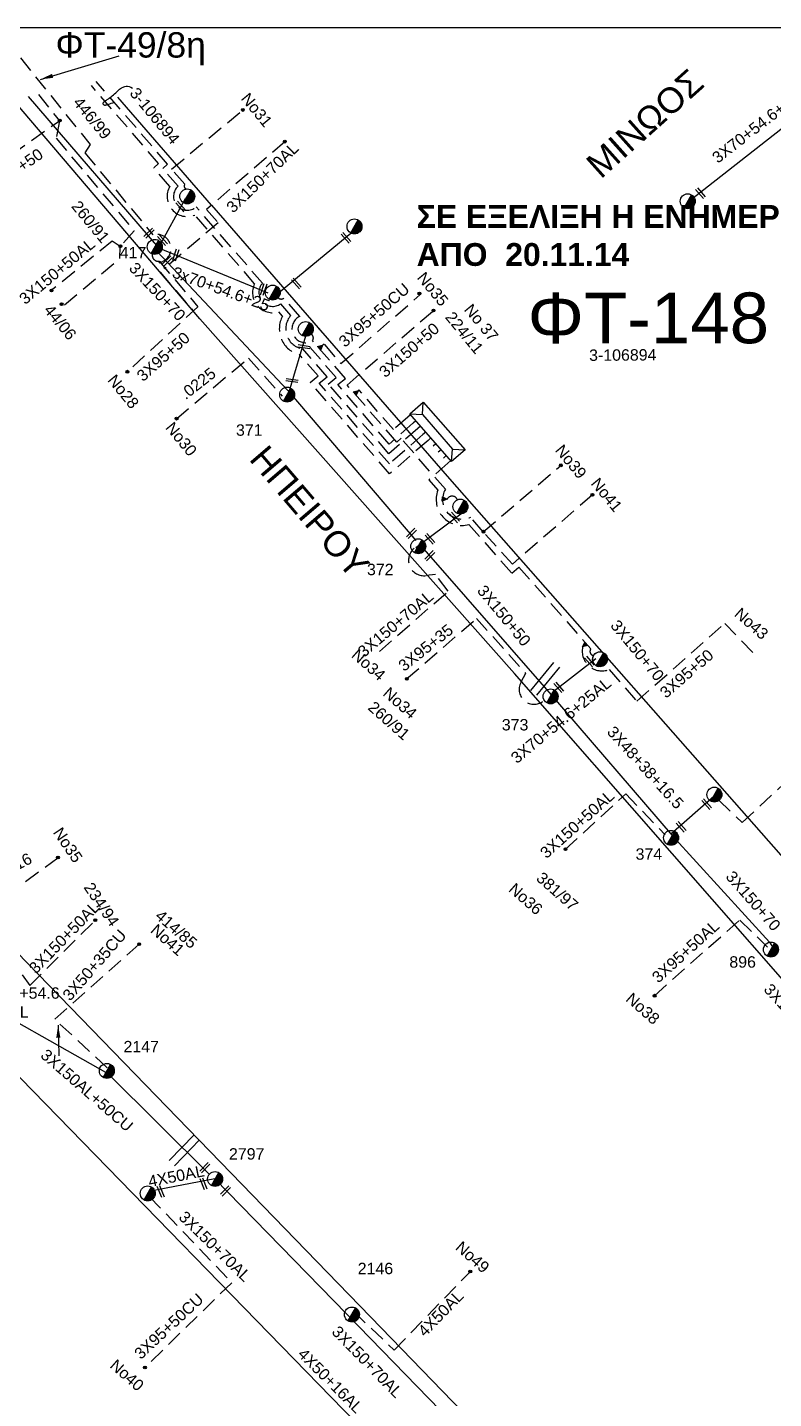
# Model space of a CAD drawing. Header units: millimetres. Extents: x 839 to 3144, y 747 to 1790.
# Drawn here: x 1914.9 to 2032.6, y 1561 to 1777.4 of the extents above; entities that cross this region are included whole.
import ezdxf
from ezdxf.enums import TextEntityAlignment as Align

# ---------------------------------------------------------------- set-up
doc = ezdxf.new("R2010")
doc.units = ezdxf.units.MM
doc.linetypes.add('DASHED', pattern=[19.05, 12.7, -6.35])
for name, color, linetype in [('Pillar OTE', 7, 'Continuous'), ('Άγνωστα', 7, 'Continuous'), ('Γέφυρες Εναερίου Δικτύου', 7, 'DASHED'), ('Γυμνά εναέρια ΧΤ (3Φ)   3x50+35CU', 7, 'Continuous'), ('Γυμνά εναέρια ΧΤ (3Φ)   4x50AL', 7, 'Continuous'), ('Γυμνά εναέρια ΧΤ και ΦΟΠ (3Φ)   4x50+16AL', 7, 'Continuous'), ('Εναέρια παροχή ΧΤ 4x16', 7, 'SYN_LINE'), ('Επιγραφές - Σχήματα', 7, 'Continuous'), ('Καλώδια ΧΤ   3x150+50AL', 7, 'DASHED'), ('Καλώδια ΧΤ   3x150+50CU', 7, 'DASHED'), ('Καλώδια ΧΤ   3x150+70AL', 7, 'DASHED'), ('Καλώδια ΧΤ   3x150AL+50CU', 7, 'DASHED'), ('Καλώδια ΧΤ   3x48+38+16.5', 7, 'DASHED'), ('Καλώδια ΧΤ   3x95+35CU', 7, 'DASHED'), ('Καλώδια ΧΤ   3x95+50AL', 7, 'DASHED'), ('Καλώδια ΧΤ   3x95+50CU', 7, 'DASHED'), ('Καλώδια ΧΤ   4x50AL', 7, 'DASHED'), ('Μηχανική τομή', 7, 'Continuous'), ('Στύλος ΦΜ', 7, 'Continuous'), ('Στύλος ΦΜ @ 1', 7, 'Continuous'), ('Συνδέσεις', 7, 'Continuous'), ('Συνεστραμμένα ΧΤ   3x70+54.6+25AL', 7, 'SYN_LINE'), ('Τομή', 7, 'Continuous'), ('Υποσταθμός πόλεως', 7, 'Continuous'), ('Υπόβαθρο ΔΕΗ', 7, 'Continuous'), ('Υπόγεια καλώδια Παροχών ΧΤ   .0225', 7, 'DASHED')]:
    doc.layers.add(name, color=color, linetype=linetype)
doc.styles.get("Standard").update_dxf_attribs({"font": 'ARIAL.TTF'})
doc.linetypes.add('SYN_LINE', pattern='A,0.5,-0.0001,["/\\/\\/\\/",Standard,S=0.1,R=0,X=0,Y=-0.05],-0.25', length=0.7501)
doc.dimstyles.new('ISO-25', dxfattribs={"dimtxt": 2.5, "dimasz": 2.5, "dimexe": 1.25, "dimexo": 0.625, "dimtad": 1, "dimtxsty": 'Standard', "dimcen": 2.5, "dimadec": 0, "dimazin": 0, "dimtfac": 1, "dimtmove": 0, "dimatfit": 3, "dimfxl": 1, "dimarcsym": 0})

# ---------------------------------------------------------------- blocks, each defined once
blk = doc.blocks.new('ΥΠΑΡΧΩΝ ΤΣΙΜΕΝΤΕΝΙΟΣ ΣΤΥΛΟΣ')
at = {"layer": 'Στύλος ΦΜ'}
blk.add_hatch(color=7, dxfattribs=at).paths.add_polyline_path([(-1.29, -2.28, 0.574793), (2.62, 0, 0.268822), (1.3, 2.27)])
at = {"layer": 'Στύλος ΦΜ', "color": 7}
blk.add_line((-1.29, -2.28), (1.3, 2.27), dxfattribs=at)
blk.add_circle((0, 0), 2.62, dxfattribs=at)
at = {"layer": 'Στύλος ΦΜ', "flags": 4}
for tag, p in [('ΑΡΙΘΜΟΣ', (-4.68, 8.05)), ('ΤΥΠΟΣ', (-4.91, 3.03))]:
    blk.add_attdef(tag, p, '', height=4, dxfattribs=at)
blk = doc.blocks.new('ΤΟΜΗ')
at = {"layer": 'Τομή', "ltscale": 40}
for p, q in [((-5.68, 0), (5.68, 0)), ((5.68, -2.33), (-5.68, -2.33))]:
    blk.add_line(p, q, dxfattribs=at)
blk = doc.blocks.new('ΜΗΧΑΝΙΚΗ ΤΟΜΗ')
at = {"layer": 'Μηχανική τομή', "ltscale": 40}
for p, q in [((-1.89, 0.78), (1.89, 0.78)), ((1.89, 0), (-1.89, 0))]:
    blk.add_line(p, q, dxfattribs=at)
blk = doc.blocks.new('A$C3F94617C')
at = {"layer": 'Μηχανική τομή', "xscale": 0.5, "yscale": 0.5, "zscale": 0.5}
blk.add_blockref('ΜΗΧΑΝΙΚΗ ΤΟΜΗ', (0.95, 0), dxfattribs=at)
blk = doc.blocks.new('_ΣΥΝΔΕΣΗ')
at = {"layer": 'Συνδέσεις', "linetype": 'SYN_LINE', "ltscale": 40}
blk.add_hatch(color=256, dxfattribs=at).paths.add_polyline_path([(0.5, -0.01, 1), (-0.5, -0.01, 1)])
at = {"layer": 'Συνδέσεις'}
blk.add_circle((0, -0.01), 0.5, dxfattribs=at)
blk = doc.blocks.new('ΥΠΟΣΤΑΘΜΟΣ ΠΟΛΕΩΣ 9 ΑΝΑΧΩΡΗΣΕΩΝ')
at = {"layer": 'Υποσταθμός πόλεως', "ltscale": 40}
for p, q in [((-9.63, -2.82), (-9.63, -4)), ((-7.12, -2.82), (-7.12, -4)), ((-4.84, -2.82), (-4.84, -4)), ((-2.36, -2.82), (-2.36, -4)), ((0.09, -2.82), (0.09, -4)), ((2.55, -2.82), (2.55, -4)), ((5.02, -2.82), (5.02, -4)), ((7.48, -2.82), (7.48, -4)), ((9.61, -2.82), (9.61, -4))]:
    blk.add_line(p, q, dxfattribs=at)
blk.add_lwpolyline([(-10.02, 2.82), (10.02, 2.82), (10.02, -2.82), (-10.02, -2.82)], close=True, dxfattribs=at)
for points in [[(-7.21, 0), (-10.02, 2.82)], [(-10.02, -2.82), (-7.21, 0)], [(-7.21, 0), (7.21, 0)], [(7.21, 0), (10.02, 2.82)], [(10.02, -2.82), (7.21, 0)]]:
    blk.add_lwpolyline(points, dxfattribs=at)
at = {"layer": 'Υποσταθμός πόλεως', "linetype": 'SYN_LINE', "ltscale": 40, "flags": 1}
for tag, p in [('ΜΕΤΑΣΧΗΜΑΤΙΣΜΟΣ', (10.79, 1.71)), ('ΙΣΧΥΣ', (10.77, -1.08)), ('ΑΡΙΘΜΟΣ', (10.89, -3.8))]:
    blk.add_attdef(tag, p, '', height=1.8, dxfattribs=at)

msp = doc.modelspace()

# ---------------------------------------------------------------- hatches: boundary and pattern name
at = {"layer": 'Pillar OTE', "ltscale": 40}
h = msp.add_hatch(color=256, dxfattribs=at)
h.dxf.hatch_style = 1
h.paths.add_polyline_path([(1961.18, 1726.51), (1961.49, 1727.27), (1960.69, 1727.02)])
h = msp.add_hatch(color=256, dxfattribs=at)
h.dxf.hatch_style = 1
h.paths.add_polyline_path([(1966.8, 1719.34), (1967.12, 1720.11), (1966.32, 1719.86)])
h = msp.add_hatch(color=256, dxfattribs=at)
h.dxf.hatch_style = 1
h.paths.add_polyline_path([(1980.35, 1702.62), (1981.12, 1702.93), (1980.38, 1703.33)])
h = msp.add_hatch(color=256, dxfattribs=at)
h.dxf.hatch_style = 1
h.paths.add_polyline_path([(2002.84, 1680.39), (2002.49, 1679.64), (2003.3, 1679.86)])

# ---------------------------------------------------------------- linework, layer by layer
for points in [[(1960.69, 1727.02), (1961.49, 1727.27), (1961.18, 1726.51), (1960.69, 1727.02)], [(1966.32, 1719.86), (1967.12, 1720.11), (1966.8, 1719.34), (1966.32, 1719.86)], [(1980.38, 1703.33), (1981.12, 1702.93), (1980.35, 1702.62), (1980.38, 1703.33)], [(2003.3, 1679.86), (2002.49, 1679.64), (2002.84, 1680.39), (2003.3, 1679.86)]]:
    msp.add_lwpolyline(points, dxfattribs=at)
at = {"layer": 'Άγνωστα'}
msp.add_lwpolyline([(1928.63, 1765.55), (1928.33, 1765.45), (1928.07, 1765.36), (1927.86, 1765.29), (1927.69, 1765.24), (1927.56, 1765.19), (1927.45, 1765.16), (1927.36, 1765.13), (1927.29, 1765.11), (1927.24, 1765.1), (1927.19, 1765.09), (1927.15, 1765.09), (1927.11, 1765.09), (1927.08, 1765.1), (1927.05, 1765.11), (1927.03, 1765.12), (1927.01, 1765.14), (1926.98, 1765.16), (1926.96, 1765.18), (1926.94, 1765.2), (1926.92, 1765.22), (1926.9, 1765.25), (1926.88, 1765.28), (1926.87, 1765.31), (1926.86, 1765.34), (1926.86, 1765.37), (1926.86, 1765.4), (1926.87, 1765.43), (1926.88, 1765.46), (1926.89, 1765.49), (1926.91, 1765.52), (1926.93, 1765.55), (1926.95, 1765.59), (1926.98, 1765.62), (1927.01, 1765.65), (1927.04, 1765.69), (1927.08, 1765.72), (1927.12, 1765.75), (1927.16, 1765.78), (1927.2, 1765.81), (1927.25, 1765.84), (1927.31, 1765.87), (1927.37, 1765.91), (1927.44, 1765.94), (1927.52, 1765.99), (1927.61, 1766.05), (1927.71, 1766.12), (1927.83, 1766.21), (1927.97, 1766.31), (1928.13, 1766.44), (1928.31, 1766.59), (1928.49, 1766.75), (1928.67, 1766.91), (1928.85, 1767.07), (1929.02, 1767.23), (1929.17, 1767.36), (1929.3, 1767.48), (1929.4, 1767.58), (1929.48, 1767.65), (1929.53, 1767.7), (1929.57, 1767.73), (1929.59, 1767.75), (1929.6, 1767.76), (1929.61, 1767.76), (1929.61, 1767.76), (1929.61, 1767.76), (1929.61, 1767.76), (1929.62, 1767.76), (1929.64, 1767.77), (1929.68, 1767.79), (1929.73, 1767.81), (1929.8, 1767.85), (1929.89, 1767.9), (1930.01, 1767.96), (1930.15, 1768.03), (1930.31, 1768.08), (1930.51, 1768.12), (1930.72, 1768.12), (1930.95, 1768.07), (1931.21, 1767.96), (1931.48, 1767.79)], dxfattribs=at)
at = {"layer": 'Άγνωστα', "color": 1, "linetype": 'DASHED', "ltscale": 0.2}
msp.add_lwpolyline([(1940, 1751.89, -0.523329), (1939.74, 1752.65), (1937.67, 1755.04), (1937.67, 1755.04), (1948.86, 1764.34)], format="xyb", dxfattribs=at)
at = {"layer": 'Γέφυρες Εναερίου Δικτύου', "color": 133, "ltscale": 0.2}
msp.add_lwpolyline([(1913.81, 1772.57), (1924.82, 1758.92), (1923.98, 1757.6), (1934.72, 1744.65, -1.020394), (1935.85, 1740.32)], format="xyb", dxfattribs=at)
at = {"layer": 'Γέφυρες Εναερίου Δικτύου', "color": 1, "linetype": 'Continuous', "ltscale": 0.2}
msp.add_lwpolyline([(1915.06, 1766.5), (1935.61, 1742.63)], dxfattribs=at)
at = {"layer": 'Γέφυρες Εναερίου Δικτύου', "color": 1, "linetype": 'SYN_LINE', "ltscale": 10}
msp.add_lwpolyline([(1935.61, 1742.63), (1939.87, 1750.4)], dxfattribs=at)
at = {"layer": 'Γέφυρες Εναερίου Δικτύου', "color": 133, "linetype": 'SYN_LINE', "ltscale": 10}
for points in [[(1956.2, 1719.87), (1958.99, 1729.24)], [(1976.21, 1695.3), (1983.27, 1700.65)]]:
    msp.add_lwpolyline(points, dxfattribs=at)
at = {"layer": 'Γέφυρες Εναερίου Δικτύου', "color": 133, "ltscale": 0.2}
msp.add_lwpolyline([(1986.83, 1697.77), (1999.04, 1708.25)], dxfattribs=at)
at = {"layer": 'Γέφυρες Εναερίου Δικτύου', "color": 173, "linetype": 'SYN_LINE', "ltscale": 10}
for points in [[(1998, 1672.68), (2004.57, 1677.83)], [(2016.41, 1650.12), (2023.17, 1656.06)]]:
    msp.add_lwpolyline(points, dxfattribs=at)
at = {"layer": 'Γέφυρες Εναερίου Δικτύου', "color": 173, "ltscale": 0.2}
msp.add_lwpolyline([(2023.97, 1655.47), (2027.66, 1651.9), (2038.26, 1661.8)], dxfattribs=at)
at = {"layer": 'Γυμνά εναέρια ΧΤ (3Φ)   3x50+35CU', "color": 151, "linetype": 'DASHED', "ltscale": 0.2}
msp.add_lwpolyline([(1927.52, 1613.23), (1919.23, 1620.87), (1932.51, 1632.69)], dxfattribs=at)
at = {"layer": 'Γυμνά εναέρια ΧΤ (3Φ)   4x50AL', "color": 133, "ltscale": 0.2}
msp.add_lwpolyline([(1944.47, 1595.7), (1934.36, 1593.75)], dxfattribs=at)
at = {"layer": 'Γυμνά εναέρια ΧΤ και ΦΟΠ (3Φ)   4x50+16AL', "color": 151, "ltscale": 0.2}
msp.add_lwpolyline([(1943.66, 1596.36), (1927.65, 1612.26), (1904.02, 1625.62), (1898.16, 1655.91), (1882.85, 1685.74), (1866.42, 1717.36), (1838.27, 1736.17)], dxfattribs=at)
at = {"layer": 'Γυμνά εναέρια ΧΤ και ΦΟΠ (3Φ)   4x50+16AL', "color": 133, "ltscale": 0.2}
msp.add_lwpolyline([(2036.92, 1500.87), (2009.99, 1528.6), (1989.27, 1549.65), (1965.32, 1574.32), (1944.47, 1595.7)], dxfattribs=at)
at = {"layer": 'Εναέρια παροχή ΧΤ 4x16', "color": 151, "linetype": 'DASHED', "ltscale": 0.2}
msp.add_lwpolyline([(1904.49, 1626.1), (1911.01, 1631.08), (1908.52, 1638.08), (1919.71, 1646.37)], dxfattribs=at)
at = {"layer": 'Επιγραφές - Σχήματα'}
msp.add_lwpolyline([(875.79, 1777.39), (2904.25, 1777.39), (2904.25, 763.69), (875.79, 763.69)], close=True, dxfattribs=at)
at = {"layer": 'Καλώδια ΧΤ   3x150+50AL', "color": 1, "ltscale": 0.2}
for points in [[(1916.66, 1766.79), (1919.99, 1762.67), (1919.44, 1759.89), (1931.77, 1745.28), (1929.54, 1742.84), (1928.29, 1743.68), (1918.68, 1735.86)], [(1920.77, 1733.63), (1929.48, 1740.94), (1929.54, 1742.84)]]:
    msp.add_lwpolyline(points, dxfattribs=at)
at = {"layer": 'Καλώδια ΧΤ   3x150+50AL', "color": 173, "ltscale": 0.2}
for points in [[(1999.76, 1647.69), (2009.29, 1656.44), (2015.5, 1650)], [(2013.82, 1624.6), (2027.3, 1636.53), (2031.64, 1632.27)]]:
    msp.add_lwpolyline(points, dxfattribs=at)
at = {"layer": 'Καλώδια ΧΤ   3x150+50AL', "color": 151, "ltscale": 0.2}
msp.add_lwpolyline([(1914.08, 1627.88), (1915.28, 1626.19), (1925.58, 1636.48)], dxfattribs=at)
at = {"layer": 'Καλώδια ΧΤ   3x150+50CU', "color": 7, "linetype": 'DASHED', "ltscale": 0.2}
msp.add_lwpolyline([(1972.66, 1713.92), (1967.28, 1720.11, 0.255629), (1967.12, 1720.11)], format="xyb", dxfattribs=at)
at = {"layer": 'Καλώδια ΧΤ   3x150+70AL', "color": 133, "ltscale": 0.2}
for points in [[(1955.5, 1759.33), (1943.19, 1748.68), (1945, 1746.57), (1936.61, 1739.43)], [(1934.36, 1593.75), (1934.15, 1592.92), (1947.16, 1579.31)]]:
    msp.add_lwpolyline(points, dxfattribs=at)
at = {"layer": 'Καλώδια ΧΤ   3x150+70AL', "color": 133, "linetype": 'DASHED', "ltscale": 0.2}
msp.add_lwpolyline([(1934.63, 1741.64, 0.528282), (1935.7, 1740.5), (1941.82, 1733.31)], format="xyb", dxfattribs=at)
at = {"layer": 'Καλώδια ΧΤ   3x150+70AL', "color": 133, "ltscale": 0.2}
msp.add_lwpolyline([(1970.44, 1678.93), (1981.3, 1688.43), (1979.27, 1691.06), (1977.8, 1690.88, -0.742859), (1975.9, 1695.17, -1.294257)], format="xyb", dxfattribs=at)
at = {"layer": 'Καλώδια ΧΤ   3x150+70AL', "linetype": 'DASHED', "ltscale": 0.2}
msp.add_lwpolyline([(2002.5, 1679.59, 0.591166), (2006.67, 1676.05), (2011.06, 1671.06)], format="xyb", dxfattribs=at)
at = {"layer": 'Καλώδια ΧΤ   3x150AL+50CU', "linetype": 'DASHED', "ltscale": 0.2}
for points in [[(1937.39, 1752.31), (1934.85, 1755.23), (1935.61, 1755.9), (1925.01, 1768.23)], [(1937.39, 1752.31), (1937.39, 1752.31)], [(1950.76, 1736.95), (1941.33, 1747.78)], [(1935.85, 1738.78), (1941.06, 1732.66)], [(1960.64, 1730.15), (1963.26, 1727.13)], [(1960.64, 1730.15), (1963.26, 1727.13)], [(1963.86, 1721.03), (1965.07, 1722.01), (1959.89, 1727.96)], [(1974.92, 1715.88), (1972.66, 1713.92)]]:
    msp.add_lwpolyline(points, dxfattribs=at)
for points in [[(1952.01, 1737.03), (1941.54, 1749.06, -0.987137), (1938.69, 1752.34), (1936.26, 1755.14), (1937.02, 1755.8), (1925.77, 1768.88)], [(1976.49, 1714.08), (1971.95, 1710.12), (1962.38, 1721.12), (1963.63, 1722.14), (1958.85, 1727.63, -0.799716), (1957.89, 1731.79), (1955.38, 1734.67, -0.461437), (1954.34, 1734.91)], [(1977.31, 1713.14), (1972.01, 1708.52), (1972.01, 1708.52), (1960.95, 1721.24), (1962.2, 1722.26), (1958.37, 1726.67, -0.593759), (1956.45, 1731.92), (1954.87, 1733.78)], [(1978.11, 1712.22), (1972.06, 1706.94), (1972.06, 1706.94), (1959.51, 1721.37), (1960.77, 1722.39), (1957.84, 1725.75, -0.494354), (1955.18, 1731.85), (1954.59, 1732.53)], [(2004.01, 1703.6), (1991.43, 1692.69), (1986.83, 1697.77), (1984.85, 1700.12, -0.749345), (1980.85, 1704.51), (1973.85, 1712.56), (1973.17, 1711.96), (1965.35, 1720.96), (1978.98, 1732.72)], [(1975.74, 1714.94), (1971.97, 1711.65), (1963.86, 1721.03), (1965.07, 1722.01), (1959.89, 1727.96, 0.417323), (1959.7, 1729)], [(1981.24, 1708.63), (1978.23, 1706), (1979.66, 1704.35, 0.611499), (1984.55, 1698.94), (1991.34, 1691.28), (1992.43, 1692.23), (2003.79, 1679.32, 0.566796), (2004.21, 1678.27)]]:
    msp.add_lwpolyline(points, format="xyb", dxfattribs=at)
for centre, radius, start, end in [((1940.14, 1750.72), 3.18, 149.8987, 292.1248), ((1953.61, 1735.55), 3.18, 153.938, 287.9708), ((1953.61, 1735.55), 2.18, 137.438, 305.3728), ((1961.67, 1727.09), 0.256, 66.776, 133.9066), ((1981.92, 1702.53), 0.895, 21.0543, 153.3791), ((2005.24, 1677.69), 1.18, 131.6857, 317.6288)]:
    msp.add_arc(centre, radius, start, end, dxfattribs=at)
at = {"layer": 'Καλώδια ΧΤ   3x48+38+16.5', "color": 133, "linetype": 'SYN_LINE', "ltscale": 15}
msp.add_lwpolyline([(1935.41, 1742.02), (1956.02, 1720.09), (1976.19, 1696.42), (1976.19, 1696.42)], dxfattribs=at)
at = {"layer": 'Καλώδια ΧΤ   3x48+38+16.5', "color": 133, "linetype": 'SYN_LINE', "ltscale": 20}
msp.add_lwpolyline([(1977.46, 1695.07), (1997.54, 1672.06)], dxfattribs=at)
at = {"layer": 'Καλώδια ΧΤ   3x48+38+16.5', "color": 173, "linetype": 'SYN_LINE', "ltscale": 20}
msp.add_lwpolyline([(1997.54, 1672.06), (2016.62, 1649.87), (2031.97, 1633.04), (2032.6, 1632.06)], dxfattribs=at)
at = {"layer": 'Καλώδια ΧΤ   3x95+35CU', "color": 1, "ltscale": 0.2}
msp.add_lwpolyline([(1896.96, 1762.12), (1904.8, 1751.6), (1909.33, 1755.15), (1919.99, 1762.67)], dxfattribs=at)
at = {"layer": 'Καλώδια ΧΤ   3x95+35CU', "color": 173, "ltscale": 0.2}
msp.add_lwpolyline([(1974.73, 1674.57), (1985.78, 1684.14), (1993.51, 1675.43), (1992.77, 1674.08, 0.896038), (1996.64, 1671.39, -0.453779)], format="xyb", dxfattribs=at)
at = {"layer": 'Καλώδια ΧΤ   3x95+50AL', "color": 133, "ltscale": 0.2}
msp.add_lwpolyline([(1941.82, 1733.31), (1930.69, 1723.07)], dxfattribs=at)
at = {"layer": 'Καλώδια ΧΤ   3x95+50AL', "linetype": 'DASHED', "ltscale": 0.2}
for points in [[(1961.77, 1727.33), (1964.37, 1724.34), (1964.37, 1724.34), (1976.83, 1735.19)], [(2011.06, 1671.06), (2024.92, 1683.34), (2029.48, 1678.63)]]:
    msp.add_lwpolyline(points, dxfattribs=at)
msp.add_lwpolyline([(2011.06, 1671.06), (2011.06, 1671.06)], close=True, dxfattribs=at)
at = {"layer": 'Καλώδια ΧΤ   3x95+50CU', "color": 133, "ltscale": 0.2}
msp.add_lwpolyline([(1947.16, 1579.31), (1933.43, 1565.9)], dxfattribs=at)
at = {"layer": 'Καλώδια ΧΤ   4x50AL', "color": 133, "ltscale": 0.2}
msp.add_lwpolyline([(1966.37, 1574.75), (1972.77, 1568.66), (1984.74, 1581.04)], dxfattribs=at)
at = {"layer": 'Συνεστραμμένα ΧΤ   3x70+54.6+25AL', "color": 151, "ltscale": 20}
msp.add_lwpolyline([(2019.22, 1749.91), (2045.18, 1770.29)], dxfattribs=at)
at = {"layer": 'Συνεστραμμένα ΧΤ   3x70+54.6+25AL', "color": 1, "ltscale": 20}
for points in [[(1954.22, 1735.22), (1966.27, 1745.18)], [(1935.61, 1742.63), (1952.83, 1735.5)]]:
    msp.add_lwpolyline(points, dxfattribs=at)
at = {"layer": 'Υπόβαθρο ΔΕΗ'}
for points in [[(1853.75, 1766.27), (1846.66, 1739.98), (1865.36, 1725.73), (1913.23, 1631.46), (1970.73, 1572.17), (2007.75, 1533.95), (2037.49, 1503.25), (2076.79, 1557.95), (2086.87, 1567.08), (2041.5, 1618.61), (1991.77, 1675.44), (1942.12, 1731.42), (1911.52, 1767.33)], [(1929.12, 1766.39), (1943.93, 1749.36)], [(1943.95, 1749.34), (1981.51, 1706.15), (2039.2, 1640.61), (2093.47, 1578.64), (2228.97, 1593.59), (2267.27, 1597.69), (2294.86, 1607.42), (2233.69, 1666.99), (2192.33, 1706.74), (2168.22, 1679.61), (2215.8, 1643.34)]]:
    msp.add_lwpolyline(points, dxfattribs=at)
msp.add_lwpolyline([(1843.06, 1727.54), (1853.88, 1719.17), (1902.07, 1623.65), (1978.49, 1545.16), (2029.22, 1491.88), (1977.84, 1420.54), (1915.36, 1483.57), (1867.72, 1531.7), (1805.42, 1594.72), (1830.64, 1684.69)], close=True, dxfattribs=at)
at = {"layer": 'Υπόγεια καλώδια Παροχών ΧΤ   .0225', "color": 133, "ltscale": 0.2}
msp.add_lwpolyline([(1938.41, 1715.63), (1949.8, 1725.22), (1955.12, 1719.18)], dxfattribs=at)

# ---------------------------------------------------------------- block references
at = {"layer": 'Επιγραφές - Σχήματα', "ltscale": 0.2}
for p, rotation in [((2021.85, 1750.66), 131.3716073331549), ((1939.87, 1748.56), 131.3716073331549), ((1933.57, 1744.12), 44.78839796219413), ((1937, 1743.21), 131.3716073331549), ((1965.95, 1743.59), 131.3716073331549), ((1938.23, 1740.51), 71.84975866545302), ((1936.46, 1739.73), 44.7883979621941), ((1958.11, 1736.4), 131.3716073331552), ((1952.07, 1735.08), 71.84975866545297), ((1959.51, 1727.05), 171.1628076025085), ((1957.62, 1721.72), 171.1628076025085), ((1983.07, 1699.46), 131.3716073331547), ((1976.03, 1698.35), 225.3963384907829), ((1979.2, 1696.1), 131.3716073331547), ((1978.92, 1694.83), 225.3963384907829), ((2004.34, 1676.75), 131.3716073331547), ((1999.5, 1672.67), 131.3716073331547), ((2022.84, 1654.25), 131.3716073331547), ((2018.82, 1650.64), 131.3716073331547), ((1943.43, 1598.27), 225.3963384907829), ((1935.4, 1594.49), 291.8877177860321), ((1942.15, 1595.72), 291.8877177860321), ((1946.7, 1594.61), 225.3963384907829)]:
    msp.add_blockref('A$C3F94617C', p, dxfattribs=dict(at, rotation=rotation))
at = {"layer": 'Στύλος ΦΜ @ 1', "ltscale": 40, "xscale": 0.4499999999998181, "yscale": 0.4499999999998181, "zscale": 0.4499999999998181}
for p in [(1940.14, 1750.72), (2019.08, 1749.96), (1966.51, 1745.98), (1953.61, 1735.55), (1958.83, 1729.8), (1983.22, 1701.77), (2005.24, 1677.69), (2023.28, 1656.33), (1933.9, 1593.39)]:
    msp.add_blockref('ΥΠΑΡΧΩΝ ΤΣΙΜΕΝΤΕΝΙΟΣ ΣΤΥΛΟΣ', p, dxfattribs=at)
at = {"layer": 'Στύλος ΦΜ @ 1', "ltscale": 40}
ref = msp.add_blockref('ΥΠΑΡΧΩΝ ΤΣΙΜΕΝΤΕΝΙΟΣ ΣΤΥΛΟΣ', (1935.01, 1742.76), dxfattribs=dict(at, xscale=0.4499999999998181, yscale=0.4499999999998181, zscale=0.4499999999998181))
ref.add_attrib('ΤΥΠΟΣ', '417', (1929.48, 1740.94), dxfattribs={"layer": 'Στύλος ΦΜ', "height": 1.8, "flags": 4})
ref = msp.add_blockref('ΥΠΑΡΧΩΝ ΤΣΙΜΕΝΤΕΝΙΟΣ ΣΤΥΛΟΣ', (1955.89, 1719.44), dxfattribs=dict(at, xscale=0.4499999999998181, yscale=0.4499999999998181, zscale=0.4499999999998181))
ref.add_attrib('ΤΥΠΟΣ', '371', (1947.82, 1712.95), dxfattribs={"layer": 'Στύλος ΦΜ', "height": 1.8, "flags": 4})
ref = msp.add_blockref('ΥΠΑΡΧΩΝ ΤΣΙΜΕΝΤΕΝΙΟΣ ΣΤΥΛΟΣ', (1976.58, 1695.51), dxfattribs=dict(at, xscale=0.4499999999998181, yscale=0.4499999999998181, zscale=0.4499999999998181))
ref.add_attrib('ΤΥΠΟΣ', '372', (1968.48, 1690.95), dxfattribs={"layer": 'Στύλος ΦΜ', "height": 1.8, "flags": 4})
ref = msp.add_blockref('ΥΠΑΡΧΩΝ ΤΣΙΜΕΝΤΕΝΙΟΣ ΣΤΥΛΟΣ', (1997.45, 1671.82), dxfattribs=dict(at, xscale=0.4499999999998181, yscale=0.4499999999998181, zscale=0.4499999999998181))
ref.add_attrib('ΤΥΠΟΣ', '373', (1989.75, 1666.45), dxfattribs={"layer": 'Στύλος ΦΜ', "height": 1.8, "flags": 4})
ref = msp.add_blockref('ΥΠΑΡΧΩΝ ΤΣΙΜΕΝΤΕΝΙΟΣ ΣΤΥΛΟΣ', (2016.45, 1649.51), dxfattribs=dict(at, xscale=0.4499999999998181, yscale=0.4499999999998181, zscale=0.4499999999998181))
ref.add_attrib('ΤΥΠΟΣ', '374', (2010.85, 1646.05), dxfattribs={"layer": 'Στύλος ΦΜ', "height": 1.8, "flags": 4})
ref = msp.add_blockref('ΥΠΑΡΧΩΝ ΤΣΙΜΕΝΤΕΝΙΟΣ ΣΤΥΛΟΣ', (2032.2, 1631.88), dxfattribs=dict(at, xscale=0.4499999999998181, yscale=0.4499999999998181, zscale=0.4499999999998181))
ref.add_attrib('ΤΥΠΟΣ', '896', (2025.64, 1629.02), dxfattribs={"layer": 'Στύλος ΦΜ', "height": 1.8, "flags": 4})
ref = msp.add_blockref('ΥΠΑΡΧΩΝ ΤΣΙΜΕΝΤΕΝΙΟΣ ΣΤΥΛΟΣ', (1927.45, 1612.73), dxfattribs=dict(at, xscale=0.4499999999998181, yscale=0.4499999999998181, zscale=0.4499999999998181))
ref.add_attrib('ΑΡΙΘΜΟΣ', '2147', (1930.07, 1615.66), dxfattribs={"layer": 'Στύλος ΦΜ', "height": 1.8, "flags": 4})
ref = msp.add_blockref('ΥΠΑΡΧΩΝ ΤΣΙΜΕΝΤΕΝΙΟΣ ΣΤΥΛΟΣ', (1944.53, 1595.67), dxfattribs=dict(at, xscale=0.4499999999998181, yscale=0.4499999999998181, zscale=0.4499999999998181))
ref.add_attrib('ΤΥΠΟΣ', '2797', (1946.71, 1598.73), dxfattribs={"layer": 'Στύλος ΦΜ', "height": 1.8, "flags": 4})
ref = msp.add_blockref('ΥΠΑΡΧΩΝ ΤΣΙΜΕΝΤΕΝΙΟΣ ΣΤΥΛΟΣ', (1966.11, 1574.29), dxfattribs=dict(at, xscale=0.4499999999998181, yscale=0.4499999999998181, zscale=0.4499999999998181))
ref.add_attrib('ΤΥΠΟΣ', '2146', (1967.02, 1580.65), dxfattribs={"layer": 'Στύλος ΦΜ', "height": 1.8, "flags": 4})
at = {"layer": 'Συνδέσεις'}
for p, xscale, yscale, zscale in [((1948.9, 1764.37), 0.4500000000000455, 0.4500000000000455, 0.4500000000000455), ((1920.02, 1762.71), 0.4500000000000455, 0.4500000000000455, 0.4500000000000455), ((1955.53, 1759.37), 0.4500000000000455, 0.4500000000000455, 0.4500000000000455), ((1929.58, 1742.88), 0.4500000000000455, 0.4500000000000455, 0.4500000000000455), ((1935.84, 1740.33), 0.25, 0.25, 0.25), ((1936.61, 1739.43), 0.25, 0.25, 0.25), ((1918.71, 1735.89), 0.4500000000000455, 0.4500000000000455, 0.4500000000000455), ((1976.75, 1735.4), 0.4500000000000455, 0.4500000000000455, 0.4500000000000455), ((1920.31, 1733.73), 0.4500000000000455, 0.4500000000000455, 0.4500000000000455), ((1978.98, 1732.72), 0.4500000000000455, 0.4500000000000455, 0.4500000000000455), ((1930.69, 1723.07), 0.4500000000000455, 0.4500000000000455, 0.4500000000000455), ((1938.45, 1715.66), 0.4500000000000455, 0.4500000000000455, 0.4500000000000455), ((1999.07, 1708.29), 0.4500000000000455, 0.4500000000000455, 0.4500000000000455), ((2004.04, 1703.63), 0.4500000000000455, 0.4500000000000455, 0.4500000000000455), ((1986.87, 1697.81), 0.4500000000000455, 0.4500000000000455, 0.4500000000000455), ((1974.77, 1674.61), 0.4500000000000455, 0.4500000000000455, 0.4500000000000455), ((1919.74, 1646.41), 0.4500000000000455, 0.4500000000000455, 0.4500000000000455), ((1999.79, 1647.72), 0.4500000000000455, 0.4500000000000455, 0.4500000000000455), ((1925.62, 1636.52), 0.4500000000000455, 0.4500000000000455, 0.4500000000000455), ((1932.54, 1632.73), 0.4500000000000455, 0.4500000000000455, 0.4500000000000455), ((2013.86, 1624.59), 0.4500000000000455, 0.4500000000000455, 0.4500000000000455), ((1984.78, 1581.07), 0.4500000000000455, 0.4500000000000455, 0.4500000000000455), ((1933.46, 1565.94), 0.4500000000000455, 0.4500000000000455, 0.4500000000000455)]:
    msp.add_blockref('_ΣΥΝΔΕΣΗ', p, dxfattribs=dict(at, xscale=xscale, yscale=yscale, zscale=zscale))
at = {"layer": 'Τομή'}
for p, xscale, yscale, zscale, rotation in [((1996.14, 1674.97), 0.5000000000000937, 0.5000000000000937, 0.5000000000000937, 50.68384872376947), ((1939.23, 1600.62), 0.4999999999999722, 0.4999999999999722, 0.4999999999999722, 45.97781058779864)]:
    msp.add_blockref('ΤΟΜΗ', p, dxfattribs=dict(at, xscale=xscale, yscale=yscale, zscale=zscale, rotation=rotation))
at = {"layer": 'Υποσταθμός πόλεως', "xscale": 0.5, "yscale": 0.5, "zscale": 0.5, "rotation": 311.1198556593671}
msp.add_blockref('ΥΠΟΣΤΑΘΜΟΣ ΠΟΛΕΩΣ 9 ΑΝΑΧΩΡΗΣΕΩΝ', (1979.59, 1713.57), dxfattribs=at)

# ---------------------------------------------------------------- texts
at = {"color": 1, "ltscale": 30, "insert": (1976.32, 1749.36), "char_height": 3.6, "width": 70.239, "attachment_point": 1}
msp.add_mtext('{\\fArial|b1|i0|c161|p34;ΣΕ ΕΞΕΛΙΞΗ Η ΕΝΗΜΕΡΩΣΗ ΑΠΟ  20.11.14}', dxfattribs=at)
at = {"layer": 'Γυμνά εναέρια ΧΤ (3Φ)   3x50+35CU', "linetype": 'SYN_LINE', "ltscale": 20}
msp.add_text('3X50+35CU', height=1.8, rotation=49.0586, dxfattribs=at).set_placement((1925.49, 1629.44), align=Align.MIDDLE)
at = {"layer": 'Γυμνά εναέρια ΧΤ (3Φ)   4x50AL', "linetype": 'SYN_LINE', "ltscale": 20}
msp.add_text('4X50AL', height=1.8, rotation=11.2639, dxfattribs=at).set_placement((1938.39, 1596.13), align=Align.MIDDLE)
at = {"layer": 'Γυμνά εναέρια ΧΤ και ΦΟΠ (3Φ)   4x50+16AL', "linetype": 'SYN_LINE', "ltscale": 20}
msp.add_text('4X50+16AL', height=1.8, rotation=315.0273, dxfattribs=at).set_placement((1962.73, 1563.85), align=Align.MIDDLE)
at = {"layer": 'Εναέρια παροχή ΧΤ 4x16', "linetype": 'SYN_LINE', "ltscale": 20}
msp.add_text('4X16', height=1.8, rotation=27.5097, dxfattribs=at).set_placement((1912.82, 1645.08), align=Align.MIDDLE)
at = {"layer": 'Επιγραφές - Σχήματα', "ltscale": 0.2}
msp.add_text('3-106894', height=1.8, rotation=309.5038, dxfattribs=at).set_placement((1935.01, 1763.43), align=Align.MIDDLE)
at = {"layer": 'Επιγραφές - Σχήματα', "ltscale": 0.2, "attachment_point": 1}
for s, insert, char_height, width in [('ΦΤ-49/8η', (1919.35, 1776.63), 4, 14.1894), ('ΦΤ-148', (1993.8, 1735.55), 8, 39.9345)]:
    msp.add_mtext(s, dxfattribs=dict(at, insert=insert, char_height=char_height, width=width))
for s, insert, char_height, width, rotation in [('ΜΙΝΩΟΣ', (2002.69, 1756.34), 4, 68.291, 41.8353), ('446/99', (1923.4, 1766.63), 1.8, 9.756, 309.5038), ('Νο31', (1949.88, 1767.26), 1.8, 9.756, 309.5038), ('260/91', (1923.14, 1750.26), 1.8, 9.756, 309.5038), ('Νο35', (1977.66, 1739), 1.8, 9.756, 309.5038), ('44/06', (1918.79, 1733.88), 1.8, 9.756, 309.5038), ('No 37', (1985.08, 1733.96), 1.8, 9.756, 309.5038), ('224/11', (1982.11, 1732.76), 1.8, 9.756, 309.5038), ('Νο28', (1928.84, 1722.82), 1.8, 9.756, 309.5038), ('Νο30', (1937.98, 1715.33), 1.8, 9.756, 309.5038), ('ΗΠΕΙΡΟΥ', (1952.78, 1711.82), 4, 68.291, 310.5776), ('Νο39', (1999.44, 1711.77), 1.8, 9.756, 309.5038), ('Νο41', (2005.08, 1706.52), 1.8, 9.756, 309.5038), ('Νο43', (2027.48, 1685.98), 1.8, 9.756, 318.5111), ('Νο34', (1967.08, 1679.48), 1.8, 9.756, 318.5111), ('Νο34', (1972.05, 1673.45), 1.8, 9.756, 318.5111), ('260/91', (1969.68, 1671.22), 1.8, 9.756, 318.5111), ('Νο35', (1920.37, 1651.37), 1.8, 9.756, 304.1584), ('234/94', (1925.21, 1642.7), 1.8, 9.756, 304.1584), ('Νο36', (1991.88, 1642.53), 1.8, 9.756, 318.5111), ('381/97', (1996.23, 1644.28), 1.8, 9.756, 318.5111), ('Νο41', (1935.39, 1636.07), 1.8, 9.756, 318.5111), ('414/85', (1936.11, 1638.3), 1.8, 9.756, 318.917), ('Νο38', (2010.35, 1625.23), 1.8, 9.756, 318.5111), ('3Χ150AL+50CU', (1918.03, 1616.34), 1.8, 9.756, 318.917), ('Νο49', (1983.48, 1586.01), 1.8, 9.756, 318.5111), ('Νο40', (1928.98, 1567.38), 1.8, 9.756, 318.5111)]:
    msp.add_mtext(s, dxfattribs=dict(at, insert=insert, char_height=char_height, width=width, rotation=rotation))
at = {"layer": 'Καλώδια ΧΤ   3x150+50AL', "linetype": 'SYN_LINE', "ltscale": 20}
for rotation, p in [(39.9194, (1919.59, 1738.93)), (45.8755, (1920.71, 1633.8))]:
    msp.add_text('3X150+50AL', height=1.8, rotation=rotation, dxfattribs=at).set_placement(p, align=Align.MIDDLE)
at = {"layer": 'Καλώδια ΧΤ   3x150+50AL', "ltscale": 0.2}
for s, rotation, p in [('3X150+50AL', 41.9049, (2001.63, 1651.68)), ('3X95+50AL', 42.1685, (2018.73, 1631.59))]:
    msp.add_text(s, height=1.8, rotation=rotation, dxfattribs=at).set_placement(p, align=Align.MIDDLE)
at = {"layer": 'Καλώδια ΧΤ   3x150+50AL', "ltscale": 0.2, "insert": (1987.13, 1689.6), "char_height": 1.8, "width": 9.756, "attachment_point": 1, "rotation": 309.5038}
msp.add_mtext('3Χ150+50', dxfattribs=at)
at = {"layer": 'Καλώδια ΧΤ   3x150+70AL', "linetype": 'SYN_LINE', "ltscale": 20}
for s, rotation, p in [('3X150+70AL', 43.985, (1951.99, 1753.71)), ('3X150+70', 313.3597, (1935.42, 1735.71)), ('3X150+70AL', 40.2872, (1972.99, 1683.29)), ('3X150+70AL', 315.7589, (1944.5, 1585.05))]:
    msp.add_text(s, height=1.8, rotation=rotation, dxfattribs=at).set_placement(p, align=Align.MIDDLE)
at = {"layer": 'Καλώδια ΧΤ   3x150+70AL', "ltscale": 0.2}
for s, rotation, p in [('3X150+70', 311.1679, (2029.42, 1639.56)), ('3X150+70AL', 314.307, (1968.53, 1566.83))]:
    msp.add_text(s, height=1.8, rotation=rotation, dxfattribs=at).set_placement(p, align=Align.MIDDLE)
at = {"layer": 'Καλώδια ΧΤ   3x150+70AL', "ltscale": 0.2, "insert": (2008.16, 1684.11), "char_height": 1.8, "width": 9.756, "attachment_point": 1, "rotation": 309.5038}
msp.add_mtext('3Χ150+70', dxfattribs=at)
at = {"layer": 'Καλώδια ΧΤ   3x150AL+50CU', "ltscale": 0.2}
msp.add_text('3X150AL+50CU', height=1.8, rotation=312.1706, dxfattribs=at).set_placement((2037.73, 1619.34), align=Align.MIDDLE)
at = {"layer": 'Καλώδια ΧΤ   3x48+38+16.5', "ltscale": 0.2}
msp.add_text('3X48+38+16.5', height=1.8, rotation=312.1059, dxfattribs=at).set_placement((2012.41, 1660.61), align=Align.MIDDLE)
at = {"layer": 'Καλώδια ΧΤ   3x95+35CU', "linetype": 'SYN_LINE', "ltscale": 20}
for s, rotation, p in [('3X150+50', 34.6696, (1912.33, 1754.41)), ('3X95+35', 38.4904, (1977.74, 1679.52)), ('3X95+50', 40.8493, (2018.9, 1675.42))]:
    msp.add_text(s, height=1.8, rotation=rotation, dxfattribs=at).set_placement(p, align=Align.MIDDLE)
at = {"layer": 'Καλώδια ΧΤ   3x95+50CU', "linetype": 'SYN_LINE', "ltscale": 20}
for s, rotation, p in [('3X95+50CU', 41, (1969.6, 1732)), ('3X95+50', 41.7332, (1936.34, 1725.44)), ('3X150+50', 41, (1975.12, 1726.48)), ('3-106894', 0.3979, (2008.83, 1725.7)), ('3X95+50CU', 42.9979, (1937.23, 1572.45))]:
    msp.add_text(s, height=1.8, rotation=rotation, dxfattribs=at).set_placement(p, align=Align.MIDDLE)
at = {"layer": 'Καλώδια ΧΤ   4x50AL', "linetype": 'SYN_LINE', "ltscale": 20}
msp.add_text('4X50AL', height=1.8, rotation=45.8031, dxfattribs=at).set_placement((1980.1, 1574.48), align=Align.MIDDLE)
at = {"layer": 'Συνεστραμμένα ΧΤ   3x70+54.6+25AL', "ltscale": 20}
msp.add_text('3X70+54.6+25AL', height=1.8, rotation=37.8698, dxfattribs=at).set_placement((2030.99, 1762.57), align=Align.MIDDLE)
at = {"layer": 'Συνεστραμμένα ΧΤ   3x70+54.6+25AL', "linetype": 'SYN_LINE', "ltscale": 20}
for s, rotation, p in [('3x70+54.6+25', 340.2185, (1945.48, 1736.14)), ('3X70+54.6+25AL', 39.6465, (1999.08, 1668.06))]:
    msp.add_text(s, height=1.8, rotation=rotation, dxfattribs=at).set_placement(p, align=Align.MIDDLE)
at = {"layer": 'Συνεστραμμένα ΧΤ   3x70+54.6+25AL', "ltscale": 0.2, "insert": (1907.77, 1625.92), "char_height": 1.8, "width": 12.9421, "attachment_point": 1}
msp.add_mtext('3Χ70+54.6\\P+25AL ', dxfattribs=at)
at = {"layer": 'Υπόγεια καλώδια Παροχών ΧΤ   .0225', "linetype": 'SYN_LINE', "ltscale": 20}
msp.add_text('.0225', height=1.8, rotation=38.1307, dxfattribs=at).set_placement((1941.8, 1721.21), align=Align.MIDDLE)

# ---------------------------------------------------------------- leaders
at = {"layer": 'Επιγραφές - Σχήματα', "ltscale": 40}
for points in [[(1916.98, 1769.18), (1929.41, 1772.93)], [(1919.76, 1619.95), (1919.85, 1615.11)]]:
    msp.add_leader(points, dimstyle='ISO-25', override={"dimasz": 2, "dimtad": 0}, dxfattribs=at)

doc.saveas('drawing.dxf')
